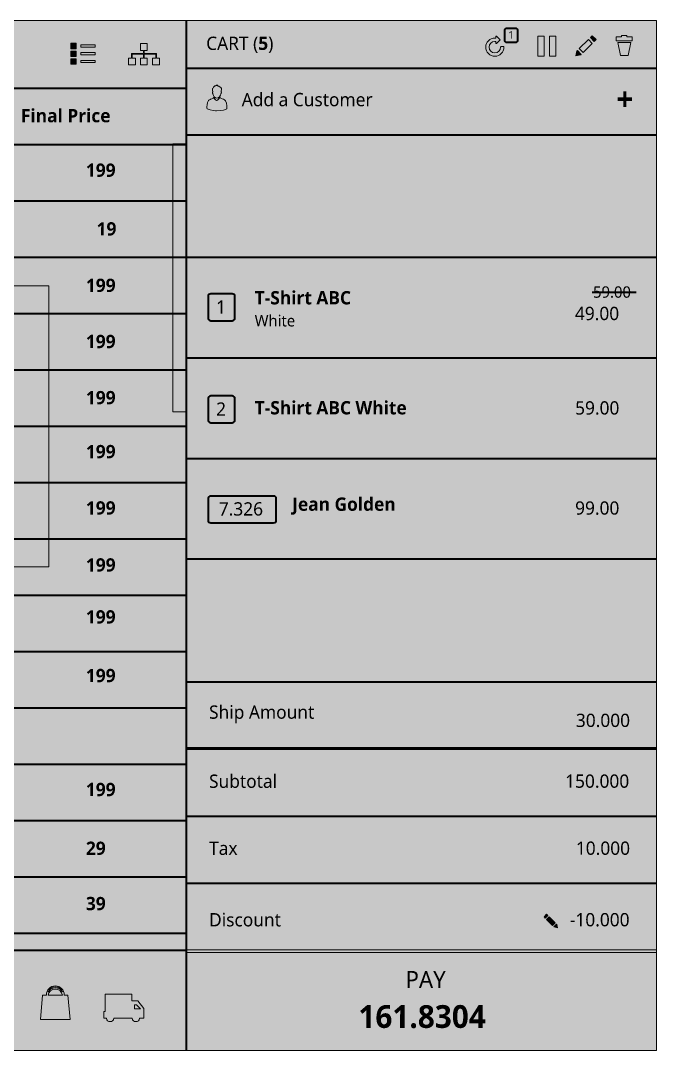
# Model space of a CAD drawing. Header units: inches. Extents: x 0 to 1366, y -768 to 0.
# Drawn here: x 892 to 1366, y -768 to 0 of the extents above; entities that cross this region are included whole.
import ezdxf

# ---------------------------------------------------------------- set-up
doc = ezdxf.new("R2010")
doc.units = ezdxf.units.IN
doc.header["$MEASUREMENT"] = 0
for name, color, linetype in [('Container', 7, 'Continuous'), ('Layouts', 7, 'Continuous'), ('Lines', 7, 'Continuous'), ('Main', 7, 'Continuous'), ('Subject', 7, 'Continuous')]:
    doc.layers.add(name, color=color, linetype=linetype)

# ---------------------------------------------------------------- blocks, each defined once
blk = doc.blocks.new('block 8')
at = {"layer": 'Main', "true_color": 0x4d4d4d}
h = blk.add_hatch(color=251, dxfattribs=at)
h.dxf.hatch_style = 2
h.paths.add_polyline_path([(993.29, -27.95), (993.29, -24.61), (984.16, -24.61), (984.16, -22.23), (986.49, -22.23), (986.49, -17.08), (981.34, -17.08), (981.34, -22.23), (983.67, -22.23), (983.67, -24.63), (974.76, -24.63), (974.76, -27.95), (972.43, -27.95), (972.43, -33.1), (977.59, -33.1), (977.59, -27.95), (975.26, -27.95), (975.26, -25.13), (983.67, -25.13), (983.67, -27.95), (981.34, -27.95), (981.34, -33.1), (986.49, -33.1), (986.49, -27.95), (984.16, -27.95), (984.16, -25.11), (992.79, -25.11), (992.79, -27.95), (990.47, -27.95), (990.47, -33.1), (995.62, -33.1), (995.62, -27.95)])
at = {"layer": 'Main', "lineweight": 0}
blk.add_lwpolyline([(993.29, -27.95), (993.29, -24.61), (984.16, -24.61), (984.16, -22.23), (986.49, -22.23), (986.49, -17.08), (981.34, -17.08), (981.34, -22.23), (983.67, -22.23), (983.67, -24.63), (974.76, -24.63), (974.76, -27.95), (972.43, -27.95), (972.43, -33.1), (977.59, -33.1), (977.59, -27.95), (975.26, -27.95), (975.26, -25.13), (983.67, -25.13), (983.67, -27.95), (981.34, -27.95), (981.34, -33.1), (986.49, -33.1), (986.49, -27.95), (984.16, -27.95), (984.16, -25.11), (992.79, -25.11), (992.79, -27.95), (990.47, -27.95), (990.47, -33.1), (995.62, -33.1), (995.62, -27.95), (993.29, -27.95)], dxfattribs=at)
blk = doc.blocks.new('block 9')
at = {"layer": 'Main', "true_color": 0x4d4d4d}
h = blk.add_hatch(color=251, dxfattribs=at)
h.dxf.hatch_style = 2
h.paths.add_polyline_path([(1348, -12), (1348, -15), (1336, -15), (1336, -12), (1340, -12), (1340, -11), (1344, -11), (1344, -12)])
h = blk.add_hatch(color=251, dxfattribs=at)
h.dxf.hatch_style = 2
h.paths.add_polyline_path([(1344.99, -26), (1339.16, -26), (1337.33, -16.33), (1346.83, -16.33)])
at = {"layer": 'Main', "lineweight": 0}
for points in [[(1348, -12), (1348, -15), (1336, -15), (1336, -12), (1340, -12), (1340, -11), (1344, -11), (1344, -12), (1348, -12)], [(1344.99, -26), (1339.16, -26), (1337.33, -16.33), (1346.83, -16.33), (1344.99, -26)]]:
    blk.add_lwpolyline(points, dxfattribs=at)
blk = doc.blocks.new('block 10')
at = {"layer": 'Main', "true_color": 0x4d4d4d}
h = blk.add_hatch(color=251, dxfattribs=at)
h.dxf.hatch_style = 2
h.paths.add_polyline_path([(1282.38, -26.51), (1277.74, -26.51), (1277.74, -11.51), (1282.38, -11.51)])
h = blk.add_hatch(color=251, dxfattribs=at)
h.dxf.hatch_style = 2
h.paths.add_polyline_path([(1291, -26.51), (1286.36, -26.51), (1286.36, -11.51), (1291, -11.51)])
at = {"layer": 'Main', "lineweight": 0}
for points in [[(1282.38, -26.51), (1277.74, -26.51), (1277.74, -11.51), (1282.38, -11.51), (1282.38, -26.51)], [(1291, -26.51), (1286.36, -26.51), (1286.36, -11.51), (1291, -11.51), (1291, -26.51)]]:
    blk.add_lwpolyline(points, dxfattribs=at)
blk = doc.blocks.new('block 11')
at = {"layer": 'Main', "true_color": 0x4d4d4d}
h = blk.add_hatch(color=251, dxfattribs=at)
h.dxf.hatch_style = 2
h.paths.add_polyline_path([(1308.55, -20.85), (1311.44, -23.74), (1318.21, -16.98), (1315.32, -14.09)])
h = blk.add_hatch(color=251, dxfattribs=at)
h.dxf.hatch_style = 2
h.paths.add_polyline_path([(1318.11, -11.3), (1316.76, -12.64), (1319.65, -15.54), (1321, -14.18)])
h = blk.add_hatch(color=251, dxfattribs=at)
h.dxf.hatch_style = 2
h.paths.add_polyline_path([(1310.02, -25.17), (1307.13, -22.28), (1306.81, -22.59), (1306, -26.3), (1309.7, -25.48)])
at = {"layer": 'Main', "lineweight": 0}
for points in [[(1308.55, -20.85), (1311.44, -23.74), (1318.21, -16.98), (1315.32, -14.09), (1308.55, -20.85)], [(1318.11, -11.3), (1316.76, -12.64), (1319.65, -15.54), (1321, -14.18), (1318.11, -11.3)], [(1310.02, -25.17), (1307.13, -22.28), (1306.81, -22.59), (1306, -26.3), (1309.7, -25.48), (1310.02, -25.17)]]:
    blk.add_lwpolyline(points, dxfattribs=at)
blk = doc.blocks.new('block 14')
at = {"layer": 'Main', "true_color": 0x464e55}
h = blk.add_hatch(color=251, dxfattribs=at)
h.dxf.hatch_style = 2
edge = h.paths.add_edge_path()
edge.add_spline(control_points=[(1245.57, -26.59), (1241.82, -26.59), (1238.77, -23.54), (1238.77, -19.79), (1238.77, -16.04), (1241.82, -12.99), (1245.57, -12.99), (1245.82, -12.99), (1246.07, -13.01), (1246.32, -13.03), (1246.32, -13.03), (1246.32, -11.94), (1246.32, -11.94), (1246.32, -11.8), (1246.41, -11.67), (1246.53, -11.61), (1246.67, -11.56), (1246.82, -11.59), (1246.92, -11.69), (1246.92, -11.69), (1249.33, -14.1), (1249.33, -14.1), (1249.46, -14.24), (1249.46, -14.46), (1249.33, -14.6), (1249.33, -14.6), (1246.92, -17.02), (1246.92, -17.02), (1246.82, -17.12), (1246.67, -17.15), (1246.53, -17.09), (1246.41, -17.04), (1246.32, -16.91), (1246.32, -16.77), (1246.32, -16.77), (1246.32, -15.55), (1246.32, -15.55), (1246.07, -15.5), (1245.82, -15.48), (1245.57, -15.48), (1243.2, -15.48), (1241.26, -17.42), (1241.26, -19.79), (1241.26, -22.16), (1243.2, -24.09), (1245.57, -24.09), (1247.94, -24.09), (1249.87, -22.16), (1249.87, -19.79), (1249.87, -19.59), (1250.03, -19.44), (1250.23, -19.44), (1250.23, -19.44), (1252.01, -19.44), (1252.01, -19.44), (1252.21, -19.44), (1252.36, -19.59), (1252.36, -19.79), (1252.36, -23.54), (1249.31, -26.59), (1245.57, -26.59)], knot_values=[0, 0, 0, 0, 1, 1, 1, 2, 2, 2, 3, 3, 3, 4, 4, 4, 5, 5, 5, 6, 6, 6, 7, 7, 7, 8, 8, 8, 9, 9, 9, 10, 10, 10, 11, 11, 11, 12, 12, 12, 13, 13, 13, 14, 14, 14, 15, 15, 15, 16, 16, 16, 17, 17, 17, 18, 18, 18, 19, 19, 19, 20, 20, 20, 20], degree=3, periodic=1)
at = {"layer": 'Main', "lineweight": 0}
blk.add_open_spline([(1245.57, -26.59), (1241.82, -26.59), (1238.77, -23.54), (1238.77, -19.79), (1238.77, -16.04), (1241.82, -12.99), (1245.57, -12.99), (1245.82, -12.99), (1246.07, -13.01), (1246.32, -13.03), (1246.32, -13.03), (1246.32, -11.94), (1246.32, -11.94), (1246.32, -11.8), (1246.41, -11.67), (1246.53, -11.61), (1246.67, -11.56), (1246.82, -11.59), (1246.92, -11.69), (1246.92, -11.69), (1249.33, -14.1), (1249.33, -14.1), (1249.46, -14.24), (1249.46, -14.46), (1249.33, -14.6), (1249.33, -14.6), (1246.92, -17.02), (1246.92, -17.02), (1246.82, -17.12), (1246.67, -17.15), (1246.53, -17.09), (1246.41, -17.04), (1246.32, -16.91), (1246.32, -16.77), (1246.32, -16.77), (1246.32, -15.55), (1246.32, -15.55), (1246.07, -15.5), (1245.82, -15.48), (1245.57, -15.48), (1243.2, -15.48), (1241.26, -17.42), (1241.26, -19.79), (1241.26, -22.16), (1243.2, -24.09), (1245.57, -24.09), (1247.94, -24.09), (1249.87, -22.16), (1249.87, -19.79), (1249.87, -19.59), (1250.03, -19.44), (1250.23, -19.44), (1250.23, -19.44), (1252.01, -19.44), (1252.01, -19.44), (1252.21, -19.44), (1252.36, -19.59), (1252.36, -19.79), (1252.36, -23.54), (1249.31, -26.59), (1245.57, -26.59)], degree=3, knots=[0, 0, 0, 0, 1, 1, 1, 2, 2, 2, 3, 3, 3, 4, 4, 4, 5, 5, 5, 6, 6, 6, 7, 7, 7, 8, 8, 8, 9, 9, 9, 10, 10, 10, 11, 11, 11, 12, 12, 12, 13, 13, 13, 14, 14, 14, 15, 15, 15, 16, 16, 16, 17, 17, 17, 18, 18, 18, 19, 19, 19, 20, 20, 20, 20], dxfattribs=at)
blk = doc.blocks.new('block 13')
at = {"layer": 'Main'}
blk.add_blockref('block 14', (0, 0), dxfattribs=at)
blk = doc.blocks.new('block 12')
at = {"layer": 'Main', "color": 8, "lineweight": 35, "true_color": 0x808080}
blk.add_open_spline([(1261.74, -16), (1261.74, -16), (1253.74, -16), (1253.74, -16), (1253.19, -16), (1252.74, -15.55), (1252.74, -15), (1252.74, -15), (1252.74, -7), (1252.74, -7), (1252.74, -6.45), (1253.19, -6), (1253.74, -6), (1253.74, -6), (1261.74, -6), (1261.74, -6), (1262.29, -6), (1262.74, -6.45), (1262.74, -7), (1262.74, -7), (1262.74, -15), (1262.74, -15), (1262.74, -15.55), (1262.29, -16), (1261.74, -16)], degree=3, knots=[0, 0, 0, 0, 1, 1, 1, 2, 2, 2, 3, 3, 3, 4, 4, 4, 5, 5, 5, 6, 6, 6, 7, 7, 7, 8, 8, 8, 8], dxfattribs=at)
at = {"layer": 'Main'}
blk.add_blockref('block 13', (0, 0), dxfattribs=at)
at = {"layer": 'Main', "color": 251, "true_color": 0x666666, "insert": (1255.54, -13.52), "char_height": 5.664, "attachment_point": 7}
blk.add_mtext('\\fOpen Sans Light|b0|i0|c0|p34;\\W1;1', dxfattribs=at)
blk = doc.blocks.new('block 15')
at = {"layer": 'Main', "lineweight": 0}
blk.add_lwpolyline([(1366, -693), (1016, -693), (1016, -643), (1366, -643), (1366, -693)], dxfattribs=at)
at = {"layer": 'Main', "color": 254, "lineweight": 35, "true_color": 0xe6e6e6}
blk.add_lwpolyline([(1366, -643.5), (1016, -643.5)], dxfattribs=at)
blk = doc.blocks.new('block 16')
at = {"layer": 'Main', "lineweight": 0}
blk.add_lwpolyline([(1366, -643), (1016, -643), (1016, -593), (1366, -593), (1366, -643)], dxfattribs=at)
at = {"layer": 'Main', "color": 254, "lineweight": 35, "true_color": 0xe6e6e6}
blk.add_lwpolyline([(1366, -593.5), (1016, -593.5)], dxfattribs=at)
blk = doc.blocks.new('block 17')
at = {"layer": 'Main', "color": 8, "lineweight": 35, "true_color": 0x808080}
blk.add_lwpolyline([(1318, -202.5), (1351, -202.5)], dxfattribs=at)
at = {"layer": 'Main', "color": 8, "true_color": 0x808080, "insert": (1318.74, -206.84), "char_height": 8.496, "attachment_point": 7}
blk.add_mtext('\\fOpen Sans|b0|i0|c0|p34;\\W1;59.00', dxfattribs=at)
blk = doc.blocks.new('block 36')
at = {"layer": 'Main', "true_color": 0xb3b3b3}
h = blk.add_hatch(color=253, dxfattribs=at)
h.dxf.hatch_style = 2
edge = h.paths.add_edge_path()
edge.add_spline(control_points=[(1044.78, -59.83), (1044.37, -58.93), (1041.92, -58.16), (1041.92, -58.16), (1040.61, -57.7), (1040.6, -57.24), (1040.6, -57.24), (1038.02, -62.31), (1036.07, -57.25), (1036.07, -57.25), (1035.89, -57.94), (1033.23, -58.74), (1033.23, -58.74), (1032.46, -59.04), (1032.13, -59.48), (1032.13, -59.48), (1030.99, -61.18), (1030.85, -64.97), (1030.85, -64.97), (1030.87, -65.83), (1031.24, -65.92), (1031.24, -65.92), (1033.87, -67.1), (1038.01, -67.3), (1038.01, -67.3), (1042.25, -67.39), (1045.34, -66.1), (1045.34, -66.1), (1045.79, -65.81), (1045.8, -65.59), (1045.8, -65.59), (1046.12, -62.88), (1044.78, -59.83), (1044.78, -59.83)], knot_values=[0, 0, 0, 0, 1, 1, 1, 2, 2, 2, 3, 3, 3, 4, 4, 4, 5, 5, 5, 6, 6, 6, 7, 7, 7, 8, 8, 8, 9, 9, 9, 10, 10, 10, 11, 11, 11, 11], degree=3, periodic=1)
at = {"layer": 'Main', "lineweight": 0}
blk.add_open_spline([(1044.78, -59.83), (1044.37, -58.93), (1041.92, -58.16), (1041.92, -58.16), (1040.61, -57.7), (1040.6, -57.24), (1040.6, -57.24), (1038.02, -62.31), (1036.07, -57.25), (1036.07, -57.25), (1035.89, -57.94), (1033.23, -58.74), (1033.23, -58.74), (1032.46, -59.04), (1032.13, -59.48), (1032.13, -59.48), (1030.99, -61.18), (1030.85, -64.97), (1030.85, -64.97), (1030.87, -65.83), (1031.24, -65.92), (1031.24, -65.92), (1033.87, -67.1), (1038.01, -67.3), (1038.01, -67.3), (1042.25, -67.39), (1045.34, -66.1), (1045.34, -66.1), (1045.79, -65.81), (1045.8, -65.59), (1045.8, -65.59), (1046.12, -62.88), (1044.78, -59.83), (1044.78, -59.83)], degree=3, knots=[0, 0, 0, 0, 1, 1, 1, 2, 2, 2, 3, 3, 3, 4, 4, 4, 5, 5, 5, 6, 6, 6, 7, 7, 7, 8, 8, 8, 9, 9, 9, 10, 10, 10, 11, 11, 11, 11], dxfattribs=at)
blk = doc.blocks.new('block 35')
at = {"layer": 'Main'}
blk.add_blockref('block 36', (0, 0), dxfattribs=at)
blk = doc.blocks.new('block 38')
at = {"layer": 'Main', "true_color": 0xb3b3b3}
h = blk.add_hatch(color=253, dxfattribs=at)
h.dxf.hatch_style = 2
edge = h.paths.add_edge_path()
edge.add_spline(control_points=[(1041.53, -53.03), (1041.68, -52.6), (1042.16, -50.92), (1041.23, -49.87), (1041.23, -49.87), (1040.79, -49.28), (1039.74, -48.96), (1039.74, -48.96), (1039.24, -48.79), (1039.24, -48.79), (1039.05, -48.65), (1038.66, -48.32), (1038.66, -47.95), (1038.66, -47.95), (1038.41, -48.06), (1038.27, -48.27), (1038.33, -48.1), (1038.42, -47.94), (1038.58, -47.81), (1038.58, -47.81), (1038.41, -47.89), (1038.27, -48.07), (1038.15, -48.14), (1037.89, -48.32), (1037.8, -48.64), (1037.8, -48.64), (1037.81, -48.62), (1037.81, -48.62), (1037.81, -48.62), (1037.75, -48.54), (1037.6, -48.52), (1037.46, -48.5), (1037.2, -48.6), (1037.2, -48.6), (1037.2, -48.6), (1035.67, -49.2), (1035.22, -50.59), (1035.22, -50.59), (1034.96, -51.21), (1035.3, -53.05), (1034.81, -52.82), (1035.15, -54.03), (1035.15, -54.03), (1035.2, -54.35), (1035.33, -54.49), (1035.41, -54.55), (1035.61, -56.19), (1037.02, -57.88), (1038.29, -57.88), (1039.76, -57.88), (1041.15, -56.1), (1041.37, -54.55), (1041.45, -54.49), (1041.59, -54.35), (1041.64, -54.03), (1041.64, -54.03), (1041.95, -52.91), (1041.53, -53.03)], knot_values=[0, 0, 0, 0, 1, 1, 1, 2, 2, 2, 3, 3, 3, 4, 4, 4, 5, 5, 5, 6, 6, 6, 7, 7, 7, 8, 8, 8, 9, 9, 9, 10, 10, 10, 11, 11, 11, 12, 12, 12, 13, 13, 13, 14, 14, 14, 15, 15, 15, 16, 16, 16, 17, 17, 17, 18, 18, 18, 19, 19, 19, 19], degree=3, periodic=1)
edge = h.paths.add_edge_path()
edge.add_spline(control_points=[(1038.05, -48.53), (1038.05, -48.53), (1037.99, -48.51), (1037.99, -48.51), (1038.04, -48.37), (1038.11, -48.25), (1038.22, -48.13), (1038.14, -48.24), (1038.08, -48.37), (1038.05, -48.53)], knot_values=[0, 0, 0, 0, 1, 1, 1, 2, 2, 2, 3, 3, 3, 3], degree=3, periodic=1)
at = {"layer": 'Main', "lineweight": 0}
for points, knots in [([(1041.53, -53.03), (1041.68, -52.6), (1042.16, -50.92), (1041.23, -49.87), (1041.23, -49.87), (1040.79, -49.28), (1039.74, -48.96), (1039.74, -48.96), (1039.24, -48.79), (1039.24, -48.79), (1039.05, -48.65), (1038.66, -48.32), (1038.66, -47.95), (1038.66, -47.95), (1038.41, -48.06), (1038.27, -48.27), (1038.33, -48.1), (1038.42, -47.94), (1038.58, -47.81), (1038.58, -47.81), (1038.41, -47.89), (1038.27, -48.07), (1038.15, -48.14), (1037.89, -48.32), (1037.8, -48.64), (1037.8, -48.64), (1037.81, -48.62), (1037.81, -48.62), (1037.81, -48.62), (1037.75, -48.54), (1037.6, -48.52), (1037.46, -48.5), (1037.2, -48.6), (1037.2, -48.6), (1037.2, -48.6), (1035.67, -49.2), (1035.22, -50.59), (1035.22, -50.59), (1034.96, -51.21), (1035.3, -53.05), (1034.81, -52.82), (1035.15, -54.03), (1035.15, -54.03), (1035.2, -54.35), (1035.33, -54.49), (1035.41, -54.55), (1035.61, -56.19), (1037.02, -57.88), (1038.29, -57.88), (1039.76, -57.88), (1041.15, -56.1), (1041.37, -54.55), (1041.45, -54.49), (1041.59, -54.35), (1041.64, -54.03), (1041.64, -54.03), (1041.95, -52.91), (1041.53, -53.03)], [0, 0, 0, 0, 1, 1, 1, 2, 2, 2, 3, 3, 3, 4, 4, 4, 5, 5, 5, 6, 6, 6, 7, 7, 7, 8, 8, 8, 9, 9, 9, 10, 10, 10, 11, 11, 11, 12, 12, 12, 13, 13, 13, 14, 14, 14, 15, 15, 15, 16, 16, 16, 17, 17, 17, 18, 18, 18, 19, 19, 19, 19]), ([(1038.05, -48.53), (1038.05, -48.53), (1037.99, -48.51), (1037.99, -48.51), (1038.04, -48.37), (1038.11, -48.25), (1038.22, -48.13), (1038.14, -48.24), (1038.08, -48.37), (1038.05, -48.53)], [0, 0, 0, 0, 1, 1, 1, 2, 2, 2, 3, 3, 3, 3])]:
    blk.add_open_spline(points, degree=3, knots=knots, dxfattribs=at)
blk = doc.blocks.new('block 37')
at = {"layer": 'Main'}
blk.add_blockref('block 38', (0, 0), dxfattribs=at)
blk = doc.blocks.new('block 34')
at = {"layer": 'Main'}
for name in ['block 37', 'block 35']:
    blk.add_blockref(name, (0, 0), dxfattribs=at)
blk = doc.blocks.new('block 41')
at = {"layer": 'Main', "true_color": 0x464e55}
h = blk.add_hatch(color=251, dxfattribs=at)
h.dxf.hatch_style = 2
edge = h.paths.add_edge_path()
edge.add_spline(control_points=[(979.52, -731), (979.52, -731), (975, -731), (975, -731), (975, -731), (975, -726), (975, -726), (975, -726), (955, -726), (955, -726), (955, -726), (955, -739), (955, -739), (955, -739), (954, -739), (954, -739), (954, -739), (954, -744), (954, -744), (954, -744), (956, -744), (956, -744), (956.14, -746), (957.33, -746.5), (958.78, -746.5), (960.21, -746.5), (961.41, -746), (961.55, -744), (961.55, -744), (975.23, -744), (975.23, -744), (975.37, -746), (976.57, -746.5), (978.01, -746.5), (979.45, -746.5), (980.64, -746), (980.78, -744), (980.78, -744), (984, -744), (984, -744), (984, -744), (984, -736.79), (984, -736.79), (984, -736.79), (979.52, -731), (979.52, -731)], knot_values=[0, 0, 0, 0, 1, 1, 1, 2, 2, 2, 3, 3, 3, 4, 4, 4, 5, 5, 5, 6, 6, 6, 7, 7, 7, 8, 8, 8, 9, 9, 9, 10, 10, 10, 11, 11, 11, 12, 12, 12, 13, 13, 13, 14, 14, 14, 15, 15, 15, 15], degree=3, periodic=1)
h.paths.add_polyline_path([(977, -737), (977, -734), (978.56, -734), (981.35, -737)])
at = {"layer": 'Main', "lineweight": 0}
blk.add_lwpolyline([(977, -737), (977, -734), (978.56, -734), (981.35, -737), (977, -737)], dxfattribs=at)
blk.add_open_spline([(979.52, -731), (979.52, -731), (975, -731), (975, -731), (975, -731), (975, -726), (975, -726), (975, -726), (955, -726), (955, -726), (955, -726), (955, -739), (955, -739), (955, -739), (954, -739), (954, -739), (954, -739), (954, -744), (954, -744), (954, -744), (956, -744), (956, -744), (956.14, -746), (957.33, -746.5), (958.78, -746.5), (960.21, -746.5), (961.41, -746), (961.55, -744), (961.55, -744), (975.23, -744), (975.23, -744), (975.37, -746), (976.57, -746.5), (978.01, -746.5), (979.45, -746.5), (980.64, -746), (980.78, -744), (980.78, -744), (984, -744), (984, -744), (984, -744), (984, -736.79), (984, -736.79), (984, -736.79), (979.52, -731), (979.52, -731)], degree=3, knots=[0, 0, 0, 0, 1, 1, 1, 2, 2, 2, 3, 3, 3, 4, 4, 4, 5, 5, 5, 6, 6, 6, 7, 7, 7, 8, 8, 8, 9, 9, 9, 10, 10, 10, 11, 11, 11, 12, 12, 12, 13, 13, 13, 14, 14, 14, 15, 15, 15, 15], dxfattribs=at)
blk = doc.blocks.new('block 40')
at = {"layer": 'Main'}
blk.add_blockref('block 41', (0, 0), dxfattribs=at)
blk = doc.blocks.new('block 39')
at = {"layer": 'Main'}
blk.add_blockref('block 40', (0, 0), dxfattribs=at)
blk = doc.blocks.new('block 43')
at = {"layer": 'Main', "true_color": 0x4d4d4d}
h = blk.add_hatch(color=251, dxfattribs=at)
h.dxf.hatch_style = 2
h.paths.add_polyline_path([(933.41, -20.99), (929.43, -20.99), (929.43, -16.95), (933.41, -16.95)])
h = blk.add_hatch(color=251, dxfattribs=at)
h.dxf.hatch_style = 2
h.paths.add_polyline_path([(933.41, -26.77), (929.43, -26.77), (929.43, -22.73), (933.41, -22.73)])
h = blk.add_hatch(color=251, dxfattribs=at)
h.dxf.hatch_style = 2
h.paths.add_polyline_path([(947.72, -19.81), (937.05, -19.81), (937.05, -18.12), (947.72, -18.12)])
h = blk.add_hatch(color=251, dxfattribs=at)
h.dxf.hatch_style = 2
h.paths.add_polyline_path([(933.41, -32.52), (929.43, -32.52), (929.43, -28.48), (933.41, -28.48)])
h = blk.add_hatch(color=251, dxfattribs=at)
h.dxf.hatch_style = 2
h.paths.add_polyline_path([(947.72, -25.59), (937.05, -25.59), (937.05, -23.9), (947.72, -23.9)])
h = blk.add_hatch(color=251, dxfattribs=at)
h.dxf.hatch_style = 2
h.paths.add_polyline_path([(947.72, -31.35), (937.05, -31.35), (937.05, -29.66), (947.72, -29.66)])
at = {"layer": 'Main', "lineweight": 0}
for points in [[(933.41, -20.99), (929.43, -20.99), (929.43, -16.95), (933.41, -16.95), (933.41, -20.99)], [(933.41, -26.77), (929.43, -26.77), (929.43, -22.73), (933.41, -22.73), (933.41, -26.77)], [(947.72, -19.81), (937.05, -19.81), (937.05, -18.12), (947.72, -18.12), (947.72, -19.81)], [(933.41, -32.52), (929.43, -32.52), (929.43, -28.48), (933.41, -28.48), (933.41, -32.52)], [(947.72, -25.59), (937.05, -25.59), (937.05, -23.9), (947.72, -23.9), (947.72, -25.59)], [(947.72, -31.35), (937.05, -31.35), (937.05, -29.66), (947.72, -29.66), (947.72, -31.35)]]:
    blk.add_lwpolyline(points, dxfattribs=at)
blk = doc.blocks.new('block 44')
at = {"layer": 'Main', "true_color": 0x4d4d4d}
h = blk.add_hatch(color=251, dxfattribs=at)
h.dxf.hatch_style = 2
h.paths.add_polyline_path([(1284.19, -666.49), (1285.09, -667.39), (1283.16, -669.32), (1282.26, -668.42)])
h = blk.add_hatch(color=251, dxfattribs=at)
h.dxf.hatch_style = 2
h.paths.add_polyline_path([(1290.56, -672.86), (1288.63, -674.79), (1284.12, -670.28), (1286.05, -668.35)])
h = blk.add_hatch(color=251, dxfattribs=at)
h.dxf.hatch_style = 2
h.paths.add_polyline_path([(1289.58, -675.74), (1291.51, -673.81), (1291.72, -674.02), (1292.26, -676.49), (1289.79, -675.95)])
at = {"layer": 'Main', "lineweight": 0}
for points in [[(1284.19, -666.49), (1285.09, -667.39), (1283.16, -669.32), (1282.26, -668.42), (1284.19, -666.49)], [(1290.56, -672.86), (1288.63, -674.79), (1284.12, -670.28), (1286.05, -668.35), (1290.56, -672.86)], [(1289.58, -675.74), (1291.51, -673.81), (1291.72, -674.02), (1292.26, -676.49), (1289.79, -675.95), (1289.58, -675.74)]]:
    blk.add_lwpolyline(points, dxfattribs=at)

msp = doc.modelspace()

# ---------------------------------------------------------------- hatches: boundary and pattern name
at = {"layer": 'Layouts', "true_color": 0xf2f2f2}
h = msp.add_hatch(color=7, dxfattribs=at)
h.dxf.hatch_style = 2
h.paths.add_polyline_path([(1366, -695), (1016, -695), (1016, -85.5), (1366, -85.5)])
at = {"layer": 'Layouts', "true_color": 0x1b7fcc}
h = msp.add_hatch(color=152, dxfattribs=at)
h.dxf.hatch_style = 2
h.paths.add_polyline_path([(1366, -768), (1016, -768), (1016, -693), (1366, -693)])
at = {"layer": 'Lines', "true_color": 0xb3b3b3}
h = msp.add_hatch(color=253, dxfattribs=at)
h.dxf.hatch_style = 2
h.paths.add_polyline_path([(1015.5, -291.83), (1005.5, -291.83), (1005.5, -91.83), (1015.5, -91.83)])
at = {"layer": 'Main', "true_color": 0xffffff}
h = msp.add_hatch(color=7, dxfattribs=at)
h.dxf.hatch_style = 2
h.paths.add_polyline_path([(1366, -768), (0, -768), (0, 0), (1366, 0)])
at = {"layer": 'Main', "true_color": 0x4d4d4d}
h = msp.add_hatch(color=251, dxfattribs=at)
h.dxf.hatch_style = 2
edge = h.paths.add_edge_path()
edge.add_spline(control_points=[(927.37, -726.71), (927.37, -726.71), (924.58, -726.71), (924.58, -726.71), (924.58, -726.71), (924.58, -726.54), (924.58, -726.54), (924.58, -722.87), (921.59, -719.88), (917.92, -719.88), (914.24, -719.88), (911.26, -722.87), (911.26, -726.54), (911.26, -726.54), (911.26, -726.71), (911.26, -726.71), (911.26, -726.71), (908.47, -726.71), (908.47, -726.71), (908.47, -726.71), (906.83, -744.88), (906.83, -744.88), (906.83, -744.88), (929, -744.88), (929, -744.88), (929, -744.88), (927.37, -726.71), (927.37, -726.71)], knot_values=[0, 0, 0, 0, 1, 1, 1, 2, 2, 2, 3, 3, 3, 4, 4, 4, 5, 5, 5, 6, 6, 6, 7, 7, 7, 8, 8, 8, 9, 9, 9, 9], degree=3, periodic=1)
edge = h.paths.add_edge_path()
edge.add_spline(control_points=[(917.92, -720.69), (920.35, -720.69), (922.44, -722.18), (923.32, -724.3), (922.15, -722.55), (920.17, -721.4), (917.92, -721.4), (915.67, -721.4), (913.68, -722.56), (912.52, -724.3), (913.4, -722.19), (915.49, -720.69), (917.92, -720.69)], knot_values=[0, 0, 0, 0, 1, 1, 1, 2, 2, 2, 3, 3, 3, 4, 4, 4, 4], degree=3, periodic=1)
edge = h.paths.add_edge_path()
edge.add_spline(control_points=[(912.49, -726.71), (913.03, -724.21), (915.26, -722.33), (917.92, -722.33), (920.58, -722.33), (922.81, -724.21), (923.35, -726.71), (923.35, -726.71), (912.49, -726.71), (912.49, -726.71)], knot_values=[0, 0, 0, 0, 1, 1, 1, 2, 2, 2, 3, 3, 3, 3], degree=3, periodic=1)

# ---------------------------------------------------------------- linework, layer by layer
at = {"layer": 'Container', "lineweight": 0}
msp.add_lwpolyline([(1366, -768), (0, -768), (0, 0), (1366, 0), (1366, -768)], dxfattribs=at)
at = {"layer": 'Layouts', "lineweight": 0}
for points in [[(1366, -695), (1016, -695), (1016, -85.5), (1366, -85.5), (1366, -695)], [(1366, -401.33), (1016, -401.33), (1016, -176.33), (1366, -176.33), (1366, -401.33)], [(0, -768), (1016, -768), (1016, -693), (0, -693), (0, -768)], [(1366, -768), (1016, -768), (1016, -693), (1366, -693), (1366, -768)]]:
    msp.add_lwpolyline(points, dxfattribs=at)
at = {"layer": 'Layouts', "color": 254, "lineweight": 35, "true_color": 0xcccccc}
msp.add_lwpolyline([(1366, -85.5), (1016, -85.5)], dxfattribs=at)
at = {"layer": 'Layouts', "color": 254, "lineweight": 35, "true_color": 0xe6e6e6}
msp.add_lwpolyline([(1016, -693.5), (0, -693.5)], dxfattribs=at)
at = {"layer": 'Lines', "color": 254, "lineweight": 35, "true_color": 0xe6e6e6}
for points in [[(1015.5, 0), (1015.5, -768)], [(1016, -35.5), (1366, -35.5)], [(0, -50.5), (1016, -50.5)], [(0, -92.5), (1016, -92.5)], [(0, -134.5), (1016, -134.5)], [(0, -176.5), (1016, -176.5)], [(1016, -176.5), (1366, -176.5)], [(0, -218.5), (1016, -218.5)], [(1016, -251.5), (1366, -251.5)], [(0, -260.5), (1016, -260.5)], [(0, -302.5), (1016, -302.5)], [(1016, -326.5), (1366, -326.5)], [(0, -344.5), (1016, -344.5)], [(0, -386.5), (1016, -386.5)], [(1016, -401.5), (1366, -401.5)], [(0, -428.5), (1016, -428.5)], [(0, -470.5), (1016, -470.5)], [(0, -512.5), (1016, -512.5)], [(0, -554.5), (1016, -554.5)], [(0, -596.5), (1016, -596.5)], [(0, -638.5), (1016, -638.5)], [(0, -680.5), (1016, -680.5)]]:
    msp.add_lwpolyline(points, dxfattribs=at)
at = {"layer": 'Lines', "lineweight": 0}
msp.add_lwpolyline([(1015.5, -291.83), (1005.5, -291.83), (1005.5, -91.83), (1015.5, -91.83), (1015.5, -291.83)], dxfattribs=at)
at = {"layer": 'Main', "lineweight": 0}
for points in [[(1366, -768), (0, -768), (0, 0), (1366, 0), (1366, -768)], [(1366, -543.5), (1016, -543.5), (1016, -493.5), (1366, -493.5), (1366, -543.5)], [(1366, -593), (1016, -593), (1016, -543), (1366, -543), (1366, -593)]]:
    msp.add_lwpolyline(points, dxfattribs=at)
at = {"layer": 'Main', "color": 254, "lineweight": 35, "true_color": 0xcccccc}
msp.add_lwpolyline([(1366, -493.5), (1016, -493.5)], dxfattribs=at)
at = {"layer": 'Main', "color": 254, "lineweight": 35, "true_color": 0xe6e6e6}
msp.add_lwpolyline([(1366, -542.5), (1016, -542.5)], dxfattribs=at)
at = {"layer": 'Main', "color": 8, "lineweight": 35, "true_color": 0x808080}
for points in [[(1049.78, -223.79), (1049.78, -223.79), (1033.78, -223.79), (1033.78, -223.79), (1032.68, -223.79), (1031.78, -222.89), (1031.78, -221.79), (1031.78, -221.79), (1031.78, -205.79), (1031.78, -205.79), (1031.78, -204.68), (1032.68, -203.79), (1033.78, -203.79), (1033.78, -203.79), (1049.78, -203.79), (1049.78, -203.79), (1050.89, -203.79), (1051.78, -204.68), (1051.78, -205.79), (1051.78, -205.79), (1051.78, -221.79), (1051.78, -221.79), (1051.78, -222.89), (1050.89, -223.79), (1049.78, -223.79)], [(1049.78, -299.89), (1049.78, -299.89), (1033.78, -299.89), (1033.78, -299.89), (1032.68, -299.89), (1031.78, -298.99), (1031.78, -297.89), (1031.78, -297.89), (1031.78, -281.89), (1031.78, -281.89), (1031.78, -280.78), (1032.68, -279.89), (1033.78, -279.89), (1033.78, -279.89), (1049.78, -279.89), (1049.78, -279.89), (1050.89, -279.89), (1051.78, -280.78), (1051.78, -281.89), (1051.78, -281.89), (1051.78, -297.89), (1051.78, -297.89), (1051.78, -298.99), (1050.89, -299.89), (1049.78, -299.89)], [(1080.67, -374.55), (1080.67, -374.55), (1033.78, -374.55), (1033.78, -374.55), (1032.68, -374.55), (1031.78, -373.66), (1031.78, -372.55), (1031.78, -372.55), (1031.78, -356.55), (1031.78, -356.55), (1031.78, -355.45), (1032.68, -354.55), (1033.78, -354.55), (1033.78, -354.55), (1080.67, -354.55), (1080.67, -354.55), (1081.77, -354.55), (1082.67, -355.45), (1082.67, -356.55), (1082.67, -356.55), (1082.67, -372.55), (1082.67, -372.55), (1082.67, -373.66), (1081.77, -374.55), (1080.67, -374.55)]]:
    msp.add_open_spline(points, degree=3, knots=[0, 0, 0, 0, 1, 1, 1, 2, 2, 2, 3, 3, 3, 4, 4, 4, 5, 5, 5, 6, 6, 6, 7, 7, 7, 8, 8, 8, 8], dxfattribs=at)
at = {"layer": 'Main', "lineweight": 0}
for points, knots in [([(927.37, -726.71), (927.37, -726.71), (924.58, -726.71), (924.58, -726.71), (924.58, -726.71), (924.58, -726.54), (924.58, -726.54), (924.58, -722.87), (921.59, -719.88), (917.92, -719.88), (914.24, -719.88), (911.26, -722.87), (911.26, -726.54), (911.26, -726.54), (911.26, -726.71), (911.26, -726.71), (911.26, -726.71), (908.47, -726.71), (908.47, -726.71), (908.47, -726.71), (906.83, -744.88), (906.83, -744.88), (906.83, -744.88), (929, -744.88), (929, -744.88), (929, -744.88), (927.37, -726.71), (927.37, -726.71)], [0, 0, 0, 0, 1, 1, 1, 2, 2, 2, 3, 3, 3, 4, 4, 4, 5, 5, 5, 6, 6, 6, 7, 7, 7, 8, 8, 8, 9, 9, 9, 9]), ([(917.92, -720.69), (920.35, -720.69), (922.44, -722.18), (923.32, -724.3), (922.15, -722.55), (920.17, -721.4), (917.92, -721.4), (915.67, -721.4), (913.68, -722.56), (912.52, -724.3), (913.4, -722.19), (915.49, -720.69), (917.92, -720.69)], [0, 0, 0, 0, 1, 1, 1, 2, 2, 2, 3, 3, 3, 4, 4, 4, 4]), ([(912.49, -726.71), (913.03, -724.21), (915.26, -722.33), (917.92, -722.33), (920.58, -722.33), (922.81, -724.21), (923.35, -726.71), (923.35, -726.71), (912.49, -726.71), (912.49, -726.71)], [0, 0, 0, 0, 1, 1, 1, 2, 2, 2, 3, 3, 3, 3])]:
    msp.add_open_spline(points, degree=3, knots=knots, dxfattribs=at)
at = {"layer": 'Subject', "lineweight": 0}
msp.add_lwpolyline([(912.99, -407.27), (455.01, -407.27), (455.01, -197.73), (912.99, -197.73), (912.99, -407.27)], dxfattribs=at)

# ---------------------------------------------------------------- block references
at = {"layer": 'Main'}
for name in ['block 12', 'block 10', 'block 11', 'block 9', 'block 43', 'block 8', 'block 34', 'block 17', 'block 16', 'block 15', 'block 44', 'block 39']:
    msp.add_blockref(name, (0, 0), dxfattribs=at)

# ---------------------------------------------------------------- texts
at = {"layer": 'Main', "color": 251, "true_color": 0x4d4d4d, "char_height": 9.912, "attachment_point": 7}
for s, insert in [('\\fOpen Sans|b0|i0|c0|p34;\\W1;CART (\\fOpen Sans|b1|i0|c0|p34;5\\fOpen Sans|b0|i0|c0|p34;)', (1030.38, -24.09)), ('\\fOpen Sans|b1|i0|c0|p34;\\W1;Final Price', (892.28, -76)), ('\\fOpen Sans|b1|i0|c0|p34;\\W1;199', (940.72, -116.62)), ('\\fOpen Sans|b1|i0|c0|p34;\\W1;19', (948.71, -160.38)), ('\\fOpen Sans|b1|i0|c0|p34;\\W1;199', (940.72, -202.5)), ('\\fOpen Sans|b1|i0|c0|p34;\\W1;T-Shirt ABC', (1066.53, -211.79)), ('\\fOpen Sans|b0|i0|c0|p34;\\W1;1', (1037.78, -218.55)), ('\\fOpen Sans|b0|i0|c0|p34;\\W1;49.00', (1305.26, -223.55)), ('\\fOpen Sans|b1|i0|c0|p34;\\W1;199', (940.72, -244.38)), ('\\fOpen Sans|b1|i0|c0|p34;\\W1;199', (940.72, -286.25)), ('\\fOpen Sans|b1|i0|c0|p34;\\W1;T-Shirt ABC White', (1066.53, -293.83)), ('\\fOpen Sans|b0|i0|c0|p34;\\W1;59.00', (1305.4, -293.99)), ('\\fOpen Sans|b0|i0|c0|p34;\\W1;2', (1037.78, -294.65)), ('\\fOpen Sans|b1|i0|c0|p34;\\W1;199', (940.72, -326.5)), ('\\fOpen Sans|b1|i0|c0|p34;\\W1;199', (940.72, -368.5)), ('\\fOpen Sans|b0|i0|c0|p34;\\W1;7.326', (1039.78, -369.31)), ('\\fOpen Sans|b1|i0|c0|p34;\\W1;Jean Golden', (1094.53, -368.5)), ('\\fOpen Sans|b0|i0|c0|p34;\\W1;99.00', (1305.4, -368.65)), ('\\fOpen Sans|b1|i0|c0|p34;\\W1;199', (940.72, -411)), ('\\fOpen Sans|b1|i0|c0|p34;\\W1;199', (940.72, -449.75)), ('\\fOpen Sans|b1|i0|c0|p34;\\W1;199', (940.72, -493.5)), ('\\fOpen Sans|b0|i0|c0|p34;\\W1;Ship Amount', (1032.53, -524)), ('\\fOpen Sans|b0|i0|c0|p34;\\W1;30.000', (1305.98, -527)), ('\\fOpen Sans|b0|i0|c0|p34;\\W1;Subtotal', (1032.53, -572.33)), ('\\fOpen Sans|b0|i0|c0|p34;\\W1;150.000', (1297.98, -572.33)), ('\\fOpen Sans|b1|i0|c0|p34;\\W1;199', (940.72, -578.5)), ('\\fOpen Sans|b1|i0|c0|p34;\\W1;29', (940.72, -622.33)), ('\\fOpen Sans|b0|i0|c0|p34;\\W1;Tax', (1032.53, -622.33)), ('\\fOpen Sans|b0|i0|c0|p34;\\W1;10.000', (1305.97, -622.33)), ('\\fOpen Sans|b1|i0|c0|p34;\\W1;39', (940.72, -663.58)), ('\\fOpen Sans|b0|i0|c0|p34;\\W1;Discount', (1032.53, -675.67)), ('\\fOpen Sans|b0|i0|c0|p34;\\W1;-10.000', (1301.46, -675.67))]:
    msp.add_mtext(s, dxfattribs=dict(at, insert=insert))
at = {"layer": 'Main', "color": 253, "true_color": 0xb3b3b3, "attachment_point": 7}
for s, insert, char_height in [('\\fOpen Sans|b0|i0|c0|p34;\\W1;Add a Customer', (1056.86, -64), 9.912), ('\\fOpen Sans|b1|i0|c0|p34;\\W1;+', (1336.21, -67), 16.992)]:
    msp.add_mtext(s, dxfattribs=dict(at, insert=insert, char_height=char_height))
at = {"layer": 'Main', "color": 8, "true_color": 0x808080, "insert": (1066.53, -228.21), "char_height": 8.496, "attachment_point": 7}
msp.add_mtext('\\fOpen Sans|b0|i0|c0|p34;\\W1;White', dxfattribs=at)
at = {"layer": 'Main', "color": 7, "true_color": 0xf2f2f2, "attachment_point": 7}
for s, insert, char_height in [('\\fOpen Sans|b0|i0|c0|p34;\\W1;PAY', (1178.94, -721.5), 12.744), ('\\fOpen Sans|b1|i0|c0|p34;\\W1;161.8304', (1143.87, -751.54), 16.992)]:
    msp.add_mtext(s, dxfattribs=dict(at, insert=insert, char_height=char_height))

doc.saveas('drawing.dxf')
